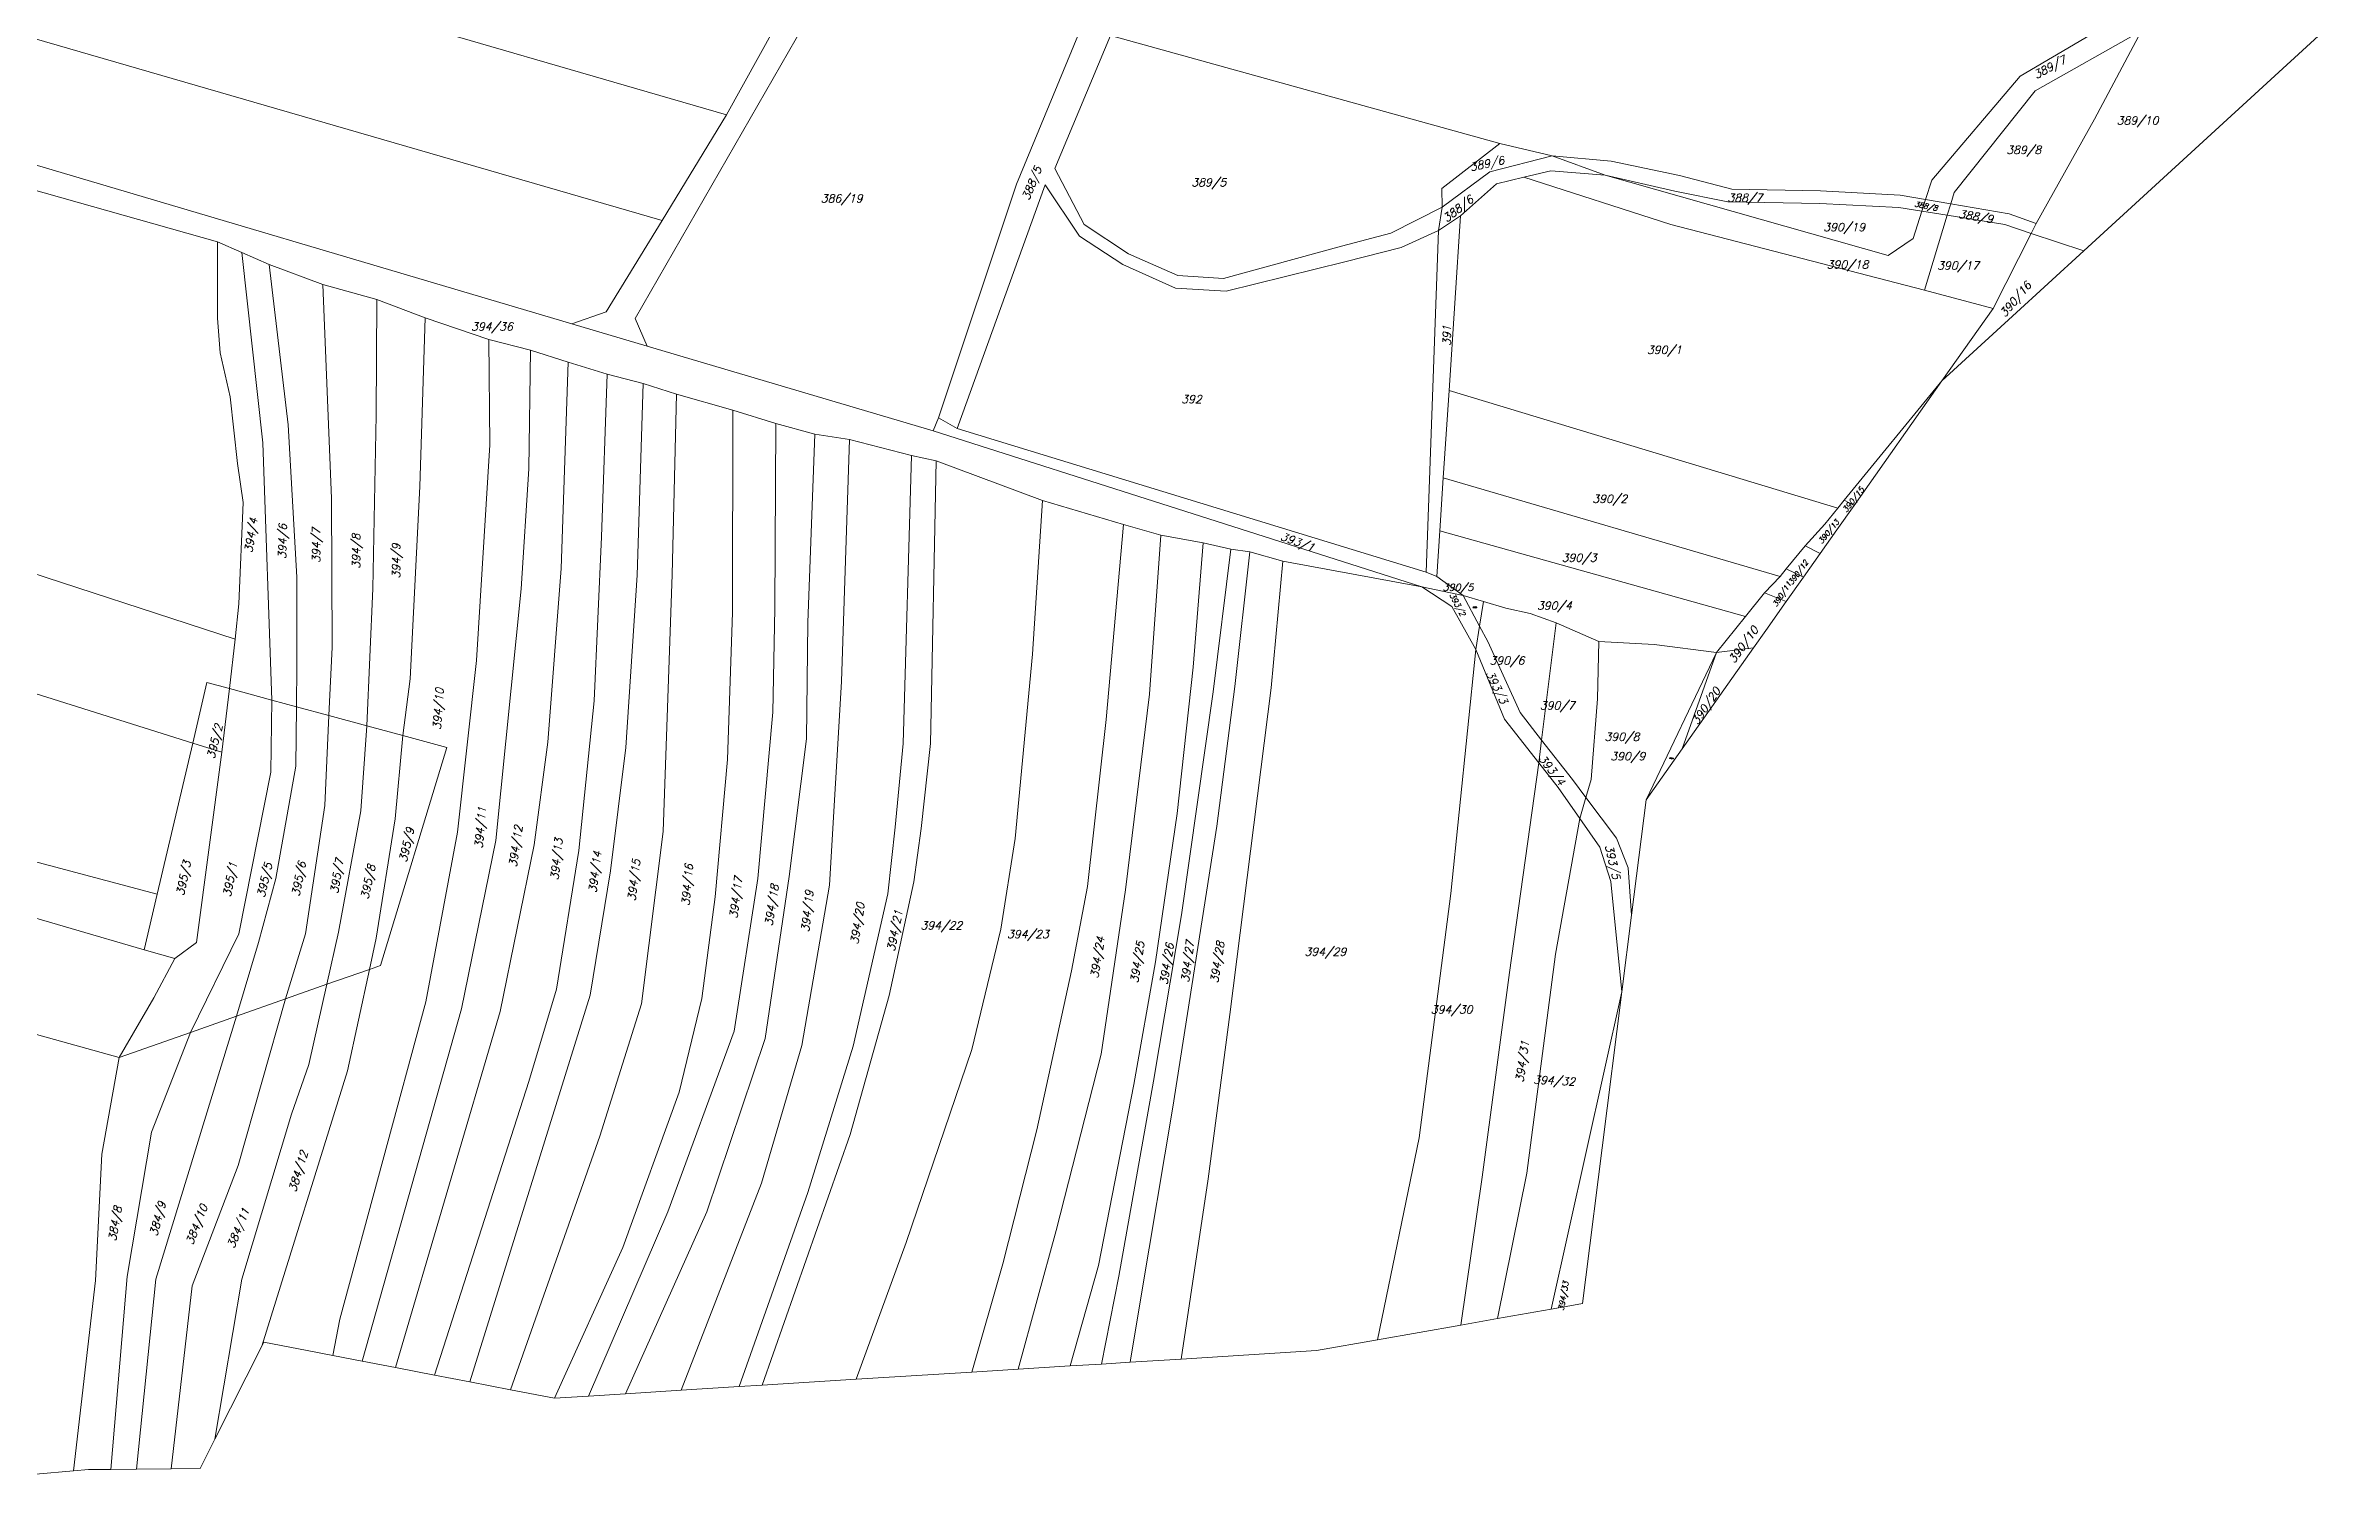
# Model space of a CAD drawing. Header units: millimetres. Extents: x -626414 to -622734, y -1174816 to -1171998.
# Drawn here: x -624590.7 to -624107.9, y -1174405.7 to -1174101.3 of the extents above; entities that cross this region are included whole.
import ezdxf
from ezdxf.enums import TextEntityAlignment as Align

# ---------------------------------------------------------------- set-up
doc = ezdxf.new("R2010")
doc.units = ezdxf.units.MM
doc.layers.add('Dobrinsko_hranice parcel', color=7, linetype='Continuous', lineweight=0)
doc.layers.add('Dobrinsko_parcelní čísla', color=7, linetype='Continuous', lineweight=0)
doc.styles.add('Style-ITALICS', font='ITALICS.shx')

msp = doc.modelspace()

# ---------------------------------------------------------------- linework, layer by layer
at = {"layer": 'Dobrinsko_hranice parcel', "color": 7, "linetype": 'Continuous', "lineweight": 13}
for p, q in [((-624446.02, -1174115.99), (-624731.83, -1174033.08)), ((-624459.69, -1174138.44), (-624739.97, -1174057.26)), ((-624478.92, -1174160.39), (-624747.59, -1174080.89)), ((-624465.44, -1174159.31), (-624420.98, -1174081.83)), ((-624429.64, -1174086.36), (-624446.02, -1174115.99)), ((-624171.28, -1174107.79), (-624149.45, -1174094.97)), ((-624370.54, -1174097.15), (-624384.47, -1174130.73)), ((-624364.48, -1174099.19), (-624376.32, -1174127.42)), ((-624364.48, -1174099.19), (-624281.8, -1174122.07)), ((-624145.47, -1174098.15), (-624168.04, -1174110.9)), ((-624107.87, -1174099.23), (-624156.03, -1174143.34)), ((-624145.47, -1174098.15), (-624155.48, -1174116.93)), ((-624190.02, -1174129.88), (-624171.28, -1174107.79)), ((-624653.13, -1174115.03), (-624554.21, -1174143)), ((-624168.04, -1174110.9), (-624185.28, -1174132.54)), ((-624446.02, -1174115.99), (-624459.69, -1174138.44)), ((-624155.48, -1174116.93), (-624167.84, -1174139.11)), ((-624294.13, -1174131.69), (-624281.8, -1174122.07)), ((-624283.91, -1174128.13), (-624270.64, -1174124.71)), ((-624281.8, -1174122.07), (-624270.64, -1174124.71)), ((-624270.64, -1174124.71), (-624259.41, -1174128.83)), ((-624270.64, -1174124.71), (-624258.15, -1174125.83)), ((-624376.32, -1174127.42), (-624370.11, -1174139.28)), ((-624294.04, -1174135.65), (-624283.91, -1174128.13)), ((-624276.7, -1174129.26), (-624282.5, -1174130.64)), ((-624270.94, -1174127.88), (-624276.7, -1174129.26)), ((-624245.43, -1174139.3), (-624276.7, -1174129.26)), ((-624259.41, -1174128.83), (-624270.94, -1174127.88)), ((-624259.41, -1174128.83), (-624199.29, -1174145.87)), ((-624244.63, -1174132.21), (-624259.41, -1174128.83)), ((-624258.15, -1174125.83), (-624243.65, -1174128.93)), ((-624243.65, -1174128.93), (-624232.47, -1174131.84)), ((-624191.34, -1174134), (-624190.02, -1174129.88)), ((-624384.47, -1174130.73), (-624401.04, -1174180.38)), ((-624378.34, -1174130.87), (-624397.03, -1174182.65)), ((-624371.1, -1174141.8), (-624378.34, -1174130.87)), ((-624294.04, -1174135.65), (-624294.13, -1174131.69)), ((-624282.5, -1174130.64), (-624290.12, -1174137.48)), ((-624233.34, -1174134.49), (-624244.63, -1174132.21)), ((-624213.81, -1174134.85), (-624233.34, -1174134.49)), ((-624232.47, -1174131.84), (-624213.66, -1174132.17)), ((-624197, -1174135.7), (-624213.81, -1174134.85)), ((-624213.66, -1174132.17), (-624196.77, -1174133.06)), ((-624196.77, -1174133.06), (-624191.34, -1174134)), ((-624192.14, -1174136.49), (-624191.34, -1174134)), ((-624191.34, -1174134), (-624186, -1174134.91)), ((-624186, -1174134.91), (-624186.75, -1174137.36)), ((-624185.28, -1174132.54), (-624186, -1174134.91)), ((-624186, -1174134.91), (-624173.58, -1174137.05)), ((-624459.69, -1174138.44), (-624471.58, -1174157.89)), ((-624370.11, -1174139.28), (-624360.68, -1174145.56)), ((-624304.95, -1174141.14), (-624294.04, -1174135.65)), ((-624294.79, -1174140.62), (-624294.04, -1174135.65)), ((-624290.12, -1174137.48), (-624294.79, -1174140.62)), ((-624292.57, -1174174.6), (-624290.12, -1174137.48)), ((-624191.58, -1174153.27), (-624245.43, -1174139.3)), ((-624192.14, -1174136.49), (-624197, -1174135.7)), ((-624194.01, -1174142.31), (-624192.14, -1174136.49)), ((-624186.75, -1174137.36), (-624192.14, -1174136.49)), ((-624186.75, -1174137.36), (-624191.58, -1174153.27)), ((-624174.53, -1174139.34), (-624186.75, -1174137.36)), ((-624168.9, -1174141.21), (-624174.53, -1174139.34)), ((-624173.58, -1174137.05), (-624167.84, -1174139.11)), ((-624167.84, -1174139.11), (-624168.9, -1174141.21)), ((-624554.21, -1174143), (-624554.21, -1174159.18)), ((-624549, -1174145.27), (-624554.21, -1174143)), ((-624361.83, -1174147.81), (-624371.1, -1174141.8)), ((-624340.49, -1174150.81), (-624315.38, -1174143.94)), ((-624315.38, -1174143.94), (-624304.95, -1174141.14)), ((-624302.73, -1174144.21), (-624314.69, -1174147.22)), ((-624294.79, -1174140.62), (-624302.73, -1174144.21)), ((-624297.42, -1174213.14), (-624294.79, -1174140.62)), ((-624199.29, -1174145.87), (-624194.01, -1174142.31)), ((-624168.9, -1174141.21), (-624177.02, -1174157.16)), ((-624157.74, -1174144.91), (-624168.9, -1174141.21)), ((-624156.03, -1174143.34), (-624157.74, -1174144.91)), ((-624543.17, -1174147.82), (-624549, -1174145.27)), ((-624544.55, -1174185.71), (-624549, -1174145.27)), ((-624531.83, -1174152.08), (-624543.17, -1174147.82)), ((-624543.17, -1174147.82), (-624539.19, -1174181.88)), ((-624350.64, -1174152.81), (-624361.83, -1174147.81)), ((-624360.68, -1174145.56), (-624350.21, -1174150.12)), ((-624314.69, -1174147.22), (-624339.88, -1174153.48)), ((-624157.74, -1174144.91), (-624172.85, -1174158.76)), ((-624520.33, -1174155.22), (-624531.83, -1174152.08)), ((-624529.99, -1174197.49), (-624531.83, -1174152.08)), ((-624339.88, -1174153.48), (-624350.64, -1174152.81)), ((-624350.21, -1174150.12), (-624340.49, -1174150.81)), ((-624177.02, -1174157.16), (-624191.58, -1174153.27)), ((-624520.33, -1174155.22), (-624520.45, -1174179.84)), ((-624510.06, -1174159.17), (-624520.33, -1174155.22)), ((-624471.58, -1174157.89), (-624478.92, -1174160.39)), ((-624177.02, -1174157.16), (-624187.86, -1174172.51)), ((-624172.85, -1174158.76), (-624187.86, -1174172.51)), ((-624554.21, -1174159.18), (-624553.6, -1174166.55)), ((-624510.06, -1174159.17), (-624511.19, -1174194.94)), ((-624510.06, -1174159.17), (-624496.57, -1174163.71)), ((-624496.57, -1174163.71), (-624487.67, -1174165.98)), ((-624496.57, -1174163.71), (-624496.35, -1174186.14)), ((-624462.93, -1174165.13), (-624478.92, -1174160.39)), ((-624462.93, -1174165.13), (-624465.44, -1174159.31)), ((-624553.6, -1174166.55), (-624551.45, -1174175.92)), ((-624488.01, -1174191.19), (-624487.67, -1174165.98)), ((-624487.67, -1174165.98), (-624479.7, -1174168.53)), ((-624479.7, -1174168.53), (-624481.14, -1174212.36)), ((-624479.7, -1174168.53), (-624471.42, -1174171.09)), ((-624402.15, -1174183.11), (-624462.93, -1174165.13)), ((-624472.62, -1174205.66), (-624471.42, -1174171.09)), ((-624471.42, -1174171.09), (-624463.76, -1174173.07)), ((-624463.76, -1174173.07), (-624465.01, -1174213.78)), ((-624463.76, -1174173.07), (-624456.7, -1174175.34)), ((-624208.62, -1174197.84), (-624187.86, -1174172.51)), ((-624187.86, -1174172.51), (-624206.54, -1174198.98)), ((-624551.45, -1174175.92), (-624549.92, -1174190.11)), ((-624457.56, -1174213.69), (-624456.7, -1174175.34)), ((-624456.7, -1174175.34), (-624444.74, -1174178.75)), ((-624293.8, -1174193.12), (-624292.57, -1174174.6)), ((-624209.99, -1174199.59), (-624292.57, -1174174.6)), ((-624550.41, -1174227.42), (-624697.72, -1174179.29)), ((-624539.19, -1174181.88), (-624537.35, -1174214.23)), ((-624520.45, -1174179.84), (-624521.19, -1174216.67)), ((-624444.74, -1174178.75), (-624444.79, -1174221.71)), ((-624444.74, -1174178.75), (-624435.55, -1174181.59)), ((-624435.77, -1174220.92), (-624435.55, -1174181.59)), ((-624435.55, -1174181.59), (-624427.27, -1174183.86)), ((-624401.04, -1174180.38), (-624402.15, -1174183.11)), ((-624298.33, -1174216.31), (-624402.15, -1174183.11)), ((-624397.03, -1174182.65), (-624401.04, -1174180.38)), ((-624297.42, -1174213.14), (-624397.03, -1174182.65)), ((-624542.63, -1174240.33), (-624544.55, -1174185.71)), ((-624496.35, -1174186.14), (-624499.14, -1174231.92)), ((-624427.27, -1174183.86), (-624428.78, -1174223.87)), ((-624427.27, -1174183.86), (-624419.91, -1174184.99)), ((-624421.59, -1174236.39), (-624419.91, -1174184.99)), ((-624419.91, -1174184.99), (-624406.72, -1174188.4)), ((-624549.92, -1174190.11), (-624548.69, -1174198.34)), ((-624489.64, -1174216.7), (-624488.01, -1174191.19)), ((-624406.72, -1174188.4), (-624408.56, -1174249.59)), ((-624406.72, -1174188.4), (-624401.51, -1174189.53)), ((-624402.73, -1174249.59), (-624401.51, -1174189.53)), ((-624401.51, -1174189.53), (-624378.91, -1174197.94)), ((-624529.83, -1174229.13), (-624529.99, -1174197.49)), ((-624511.19, -1174194.94), (-624513.22, -1174235.86)), ((-624294.54, -1174204.41), (-624293.8, -1174193.12)), ((-624222.25, -1174214.06), (-624293.8, -1174193.12)), ((-624559.44, -1174249.47), (-624711.09, -1174201.88)), ((-624548.69, -1174198.34), (-624549.61, -1174219.91)), ((-624378.91, -1174197.94), (-624381.05, -1174230.58)), ((-624378.91, -1174197.94), (-624361.73, -1174203.05)), ((-624212.73, -1174202.95), (-624209.99, -1174199.59)), ((-624206.54, -1174198.98), (-624210.22, -1174204.2)), ((-624209.99, -1174199.59), (-624208.62, -1174197.84)), ((-624208.62, -1174197.84), (-624206.54, -1174198.98)), ((-624474.18, -1174240.49), (-624472.62, -1174205.66)), ((-624361.73, -1174203.05), (-624365.41, -1174244.48)), ((-624361.73, -1174203.05), (-624353.76, -1174205.32)), ((-624356.22, -1174239.09), (-624353.76, -1174205.32)), ((-624353.76, -1174205.32), (-624344.79, -1174206.95)), ((-624344.79, -1174206.95), (-624346.94, -1174233.35)), ((-624344.79, -1174206.95), (-624338.89, -1174208.3)), ((-624295.18, -1174214.09), (-624294.54, -1174204.41)), ((-624229.61, -1174222.58), (-624294.54, -1174204.41)), ((-624216.9, -1174207.55), (-624212.73, -1174202.95)), ((-624210.22, -1174204.2), (-624213.74, -1174209.2)), ((-624342.65, -1174238.6), (-624338.89, -1174208.3)), ((-624338.89, -1174208.3), (-624334.9, -1174208.87)), ((-624334.9, -1174208.87), (-624338.05, -1174237.46)), ((-624334.9, -1174208.87), (-624327.85, -1174210.85)), ((-624330.38, -1174237.74), (-624327.85, -1174210.85)), ((-624327.85, -1174210.85), (-624298.33, -1174216.31)), ((-624220.95, -1174212.43), (-624216.9, -1174207.55)), ((-624213.74, -1174209.2), (-624217.31, -1174214.26)), ((-624216.9, -1174207.55), (-624213.74, -1174209.2)), ((-624537.35, -1174214.23), (-624537.35, -1174232.97)), ((-624521.19, -1174216.67), (-624522.44, -1174245.82)), ((-624495.06, -1174270.14), (-624489.64, -1174216.7)), ((-624481.14, -1174212.36), (-624484.02, -1174249.26)), ((-624465.01, -1174213.78), (-624467.47, -1174250.39)), ((-624459.49, -1174268.27), (-624457.56, -1174213.69)), ((-624291.95, -1174220.44), (-624298.33, -1174216.31)), ((-624298.33, -1174216.31), (-624289.6, -1174218.11)), ((-624295.18, -1174214.09), (-624297.42, -1174213.14)), ((-624289.6, -1174218.11), (-624295.18, -1174214.09)), ((-624225.55, -1174217.54), (-624222.25, -1174214.06)), ((-624222.25, -1174214.06), (-624220.95, -1174212.43)), ((-624220.95, -1174212.43), (-624217.31, -1174214.26)), ((-624217.31, -1174214.26), (-624220.94, -1174219.39)), ((-624549.61, -1174219.91), (-624550.41, -1174227.42)), ((-624444.79, -1174221.71), (-624445.83, -1174252.99)), ((-624436.23, -1174242.91), (-624435.77, -1174220.92)), ((-624286.87, -1174229.59), (-624291.95, -1174220.44)), ((-624289.6, -1174218.11), (-624285.26, -1174219.4)), ((-624286.09, -1174224.63), (-624289.6, -1174218.11)), ((-624286.09, -1174224.63), (-624285.26, -1174219.4)), ((-624285.26, -1174219.4), (-624280.52, -1174220.83)), ((-624280.52, -1174220.83), (-624275.31, -1174221.96)), ((-624229.61, -1174222.58), (-624225.55, -1174217.54)), ((-624225.55, -1174217.54), (-624220.94, -1174219.39)), ((-624220.94, -1174219.39), (-624225.28, -1174225.55)), ((-624428.78, -1174223.87), (-624429.09, -1174248.56)), ((-624286.87, -1174229.59), (-624286.09, -1174224.63)), ((-624284.32, -1174227.9), (-624286.09, -1174224.63)), ((-624275.31, -1174221.96), (-624269.79, -1174223.95)), ((-624272.91, -1174248.83), (-624269.79, -1174223.95)), ((-624269.79, -1174223.95), (-624260.73, -1174227.91)), ((-624235.74, -1174230.24), (-624229.61, -1174222.58)), ((-624225.28, -1174225.55), (-624227.89, -1174229.24)), ((-624550.41, -1174227.42), (-624551.64, -1174237.89)), ((-624530.51, -1174243.63), (-624529.83, -1174229.13)), ((-624381.05, -1174230.58), (-624384.73, -1174269.74)), ((-624292.16, -1174281.41), (-624286.87, -1174229.59)), ((-624280.81, -1174244.37), (-624286.87, -1174229.59)), ((-624277.49, -1174242.99), (-624284.32, -1174227.9)), ((-624260.73, -1174227.91), (-624261.04, -1174240.11)), ((-624260.73, -1174227.91), (-624249.02, -1174228.56)), ((-624250.68, -1174261.55), (-624235.74, -1174230.24)), ((-624249.02, -1174228.56), (-624235.74, -1174230.24)), ((-624227.89, -1174229.24), (-624243.05, -1174250.73)), ((-624235.74, -1174230.24), (-624243.05, -1174250.73)), ((-624235.74, -1174230.24), (-624227.89, -1174229.24)), ((-624537.35, -1174232.97), (-624537.41, -1174241.75)), ((-624513.22, -1174235.86), (-624514.78, -1174247.9)), ((-624499.14, -1174231.92), (-624503.19, -1174268.41)), ((-624346.94, -1174233.35), (-624350.31, -1174264.42)), ((-624556.41, -1174236.59), (-624559.44, -1174249.47)), ((-624551.64, -1174237.89), (-624556.41, -1174236.59)), ((-624551.64, -1174237.89), (-624553.22, -1174251.42)), ((-624542.63, -1174240.33), (-624551.64, -1174237.89)), ((-624542.87, -1174255.67), (-624542.63, -1174240.33)), ((-624537.41, -1174241.75), (-624542.63, -1174240.33)), ((-624477.4, -1174272.3), (-624474.18, -1174240.49)), ((-624424.2, -1174279.68), (-624421.59, -1174236.39)), ((-624361.27, -1174280.67), (-624356.22, -1174239.09)), ((-624349.39, -1174285.99), (-624342.65, -1174238.6)), ((-624338.05, -1174237.46), (-624341.88, -1174267.12)), ((-624339.12, -1174307.13), (-624330.38, -1174237.74)), ((-624261.04, -1174240.11), (-624262.39, -1174257.23)), ((-624567, -1174281.61), (-624708.25, -1174243.92)), ((-624537.41, -1174241.75), (-624537.5, -1174254.39)), ((-624530.51, -1174243.63), (-624537.41, -1174241.75)), ((-624531.4, -1174262.74), (-624530.51, -1174243.63)), ((-624522.44, -1174245.82), (-624530.51, -1174243.63)), ((-624522.44, -1174245.82), (-624523.76, -1174263.9)), ((-624514.78, -1174247.9), (-624522.44, -1174245.82)), ((-624439.42, -1174278.27), (-624436.23, -1174242.91)), ((-624365.41, -1174244.48), (-624369.4, -1174279.96)), ((-624273.52, -1174253.64), (-624280.81, -1174244.37)), ((-624272.91, -1174248.83), (-624277.49, -1174242.99)), ((-624559.44, -1174249.47), (-624567, -1174281.61)), ((-624553.22, -1174251.42), (-624559.44, -1174249.47)), ((-624519.56, -1174296.72), (-624505.45, -1174250.43)), ((-624514.78, -1174247.9), (-624516.4, -1174265.55)), ((-624505.45, -1174250.43), (-624514.78, -1174247.9)), ((-624484.02, -1174249.26), (-624486.94, -1174271.08)), ((-624467.47, -1174250.39), (-624470.69, -1174276.64)), ((-624429.09, -1174248.56), (-624432.77, -1174277.79)), ((-624408.56, -1174249.59), (-624410.24, -1174267.33)), ((-624404.72, -1174267.61), (-624402.73, -1174249.59)), ((-624273.52, -1174253.64), (-624272.91, -1174248.83)), ((-624266.35, -1174257.2), (-624272.91, -1174248.83)), ((-624243.05, -1174250.73), (-624250.68, -1174261.55)), ((-624553.22, -1174251.42), (-624558.66, -1174291.85)), ((-624537.5, -1174254.39), (-624541.79, -1174278.23)), ((-624445.83, -1174252.99), (-624448.47, -1174282.16)), ((-624279.76, -1174298.22), (-624273.52, -1174253.64)), ((-624269.39, -1174258.89), (-624273.52, -1174253.64)), ((-624549.61, -1174290.01), (-624542.87, -1174255.67)), ((-624264.78, -1174265.51), (-624269.39, -1174258.89)), ((-624263.49, -1174261.03), (-624266.35, -1174257.2)), ((-624262.39, -1174257.23), (-624263.49, -1174261.03)), ((-624535.51, -1174290.01), (-624531.4, -1174262.74)), ((-624523.76, -1174263.9), (-624528.46, -1174289.64)), ((-624350.31, -1174264.42), (-624354.91, -1174295.92)), ((-624263.49, -1174261.03), (-624264.78, -1174265.51)), ((-624257.02, -1174269.68), (-624263.49, -1174261.03)), ((-624250.68, -1174261.55), (-624253.78, -1174286.07)), ((-624516.4, -1174265.55), (-624520.48, -1174290.89)), ((-624503.19, -1174268.41), (-624509.93, -1174304.46)), ((-624502.36, -1174305.9), (-624495.06, -1174270.14)), ((-624464.09, -1174304.88), (-624459.49, -1174268.27)), ((-624410.24, -1174267.33), (-624411.78, -1174281.52)), ((-624406.26, -1174278.97), (-624404.72, -1174267.61)), ((-624384.73, -1174269.74), (-624387.8, -1174289.04)), ((-624341.88, -1174267.12), (-624351.23, -1174326.86)), ((-624264.78, -1174265.51), (-624269.93, -1174294.32)), ((-624260.53, -1174271.62), (-624264.78, -1174265.51)), ((-624254.55, -1174275.96), (-624257.02, -1174269.68)), ((-624569.73, -1174293.37), (-624635.81, -1174274.11)), ((-624486.94, -1174271.08), (-624494.11, -1174306.5)), ((-624482.18, -1174301.76), (-624477.4, -1174272.3)), ((-624258.18, -1174278.89), (-624260.53, -1174271.62)), ((-624541.79, -1174278.23), (-624545.47, -1174291.86)), ((-624470.69, -1174276.64), (-624474.98, -1174303.04)), ((-624444.42, -1174310.71), (-624439.42, -1174278.27)), ((-624432.77, -1174277.79), (-624437.83, -1174312.27)), ((-624430.02, -1174313.73), (-624424.2, -1174279.68)), ((-624411.47, -1174303.09), (-624406.26, -1174278.97)), ((-624255.83, -1174302.31), (-624258.18, -1174278.89)), ((-624253.78, -1174286.07), (-624254.55, -1174275.96)), ((-624569.73, -1174293.37), (-624567, -1174281.61)), ((-624448.47, -1174282.16), (-624451.32, -1174303.76)), ((-624411.78, -1174281.52), (-624419.14, -1174313.87)), ((-624369.4, -1174279.96), (-624372.77, -1174297.84)), ((-624366.49, -1174315.58), (-624361.27, -1174280.67)), ((-624298.91, -1174333.34), (-624292.16, -1174281.41)), ((-624387.8, -1174289.04), (-624393.93, -1174314.58)), ((-624355.37, -1174321.33), (-624349.39, -1174285.99)), ((-624253.78, -1174286.07), (-624255.83, -1174302.31)), ((-624563.26, -1174295.26), (-624569.73, -1174293.37)), ((-624558.66, -1174291.85), (-624563.26, -1174295.26)), ((-624559.9, -1174310.93), (-624549.61, -1174290.01)), ((-624545.47, -1174291.86), (-624550.11, -1174307.48)), ((-624539.7, -1174303.82), (-624535.51, -1174290.01)), ((-624528.46, -1174289.64), (-624530.95, -1174300.73)), ((-624520.48, -1174290.89), (-624521.91, -1174297.55)), ((-624641.77, -1174297.81), (-624575.03, -1174316.26)), ((-624563.26, -1174295.26), (-624567.7, -1174303.63)), ((-624530.95, -1174300.73), (-624521.91, -1174297.55)), ((-624521.91, -1174297.55), (-624526.55, -1174319.14)), ((-624521.91, -1174297.55), (-624519.56, -1174296.72)), ((-624372.77, -1174297.84), (-624380.13, -1174331.61)), ((-624354.91, -1174295.92), (-624359.51, -1174322.03)), ((-624285.55, -1174341.73), (-624279.76, -1174298.22)), ((-624269.93, -1174294.32), (-624276.06, -1174340.86)), ((-624567.7, -1174303.63), (-624575.03, -1174316.26)), ((-624550.11, -1174307.48), (-624539.7, -1174303.82)), ((-624549.77, -1174339.25), (-624539.7, -1174303.82)), ((-624539.7, -1174303.82), (-624530.95, -1174300.73)), ((-624530.95, -1174300.73), (-624534.77, -1174317.74)), ((-624474.98, -1174303.04), (-624500.59, -1174385.18)), ((-624488.07, -1174321.34), (-624482.18, -1174301.76)), ((-624451.32, -1174303.76), (-624456.1, -1174323.63)), ((-624419.75, -1174332.61), (-624411.47, -1174303.09)), ((-624255.83, -1174302.31), (-624270.86, -1174369.73)), ((-624255.83, -1174302.31), (-624260.02, -1174335.48)), ((-624550.11, -1174307.48), (-624567.24, -1174363.37)), ((-624559.9, -1174310.93), (-624550.11, -1174307.48)), ((-624509.93, -1174304.46), (-624528.18, -1174371.86)), ((-624523.45, -1174380.78), (-624502.36, -1174305.9)), ((-624494.11, -1174306.5), (-624516.36, -1174382.14)), ((-624472.98, -1174332.98), (-624464.09, -1174304.88)), ((-624343.72, -1174342.04), (-624339.12, -1174307.13)), ((-624575.03, -1174316.26), (-624559.9, -1174310.93)), ((-624568.16, -1174332.16), (-624559.9, -1174310.93)), ((-624458.53, -1174349.03), (-624444.42, -1174310.71)), ((-624437.83, -1174312.27), (-624450.25, -1174349.03)), ((-624575.03, -1174316.26), (-624578.74, -1174336.78)), ((-624534.77, -1174317.74), (-624538.45, -1174328.3)), ((-624438.61, -1174342.96), (-624430.02, -1174313.73)), ((-624419.14, -1174313.87), (-624428.8, -1174344.95)), ((-624393.93, -1174314.58), (-624407.88, -1174355.59)), ((-624375.99, -1174353.04), (-624366.49, -1174315.58)), ((-624526.55, -1174319.14), (-624544.77, -1174377.6)), ((-624508.05, -1174383.74), (-624488.07, -1174321.34)), ((-624359.51, -1174322.03), (-624367.02, -1174360.49)), ((-624362.73, -1174362.76), (-624355.37, -1174321.33)), ((-624456.1, -1174323.63), (-624468.06, -1174356.66)), ((-624351.23, -1174326.86), (-624357.98, -1174366.88)), ((-624573.38, -1174362.81), (-624568.16, -1174332.16)), ((-624538.45, -1174328.3), (-624549.03, -1174363.35)), ((-624438.5, -1174385.89), (-624419.75, -1174332.61)), ((-624380.13, -1174331.61), (-624387.34, -1174360.14)), ((-624578.74, -1174336.78), (-624580.12, -1174363.66)), ((-624491.92, -1174386.85), (-624472.98, -1174332.98)), ((-624307.77, -1174376.25), (-624298.91, -1174333.34)), ((-624260.02, -1174335.48), (-624263.49, -1174362.95)), ((-624559.58, -1174364.79), (-624549.77, -1174339.25)), ((-624349.5, -1174380.33), (-624343.72, -1174342.04)), ((-624290.04, -1174373.11), (-624285.55, -1174341.73)), ((-624276.06, -1174340.86), (-624282.26, -1174371.74)), ((-624455.65, -1174386.96), (-624438.61, -1174342.96)), ((-624428.8, -1174344.95), (-624443.33, -1174386.19)), ((-624475.35, -1174388.19), (-624458.53, -1174349.03)), ((-624450.25, -1174349.03), (-624467.48, -1174387.7)), ((-624468.06, -1174356.66), (-624482.6, -1174388.64)), ((-624407.88, -1174355.59), (-624418.5, -1174384.64)), ((-624384.11, -1174382.49), (-624375.99, -1174353.04)), ((-624387.34, -1174360.14), (-624393.94, -1174383.11)), ((-624367.02, -1174360.49), (-624373.08, -1174381.81)), ((-624580.12, -1174363.66), (-624584.77, -1174404.11)), ((-624576.81, -1174403.78), (-624573.38, -1174362.81)), ((-624567.24, -1174363.37), (-624571.39, -1174403.73)), ((-624563.99, -1174403.66), (-624559.58, -1174364.79)), ((-624549.03, -1174363.35), (-624554.71, -1174397.32)), ((-624366.39, -1174381.39), (-624362.73, -1174362.76)), ((-624263.49, -1174362.95), (-624264.2, -1174368.55)), ((-624357.98, -1174366.88), (-624360.31, -1174381.01)), ((-624270.86, -1174369.73), (-624282.26, -1174371.74)), ((-624266.94, -1174369.03), (-624270.86, -1174369.73)), ((-624264.2, -1174368.55), (-624266.94, -1174369.03)), ((-624528.18, -1174371.86), (-624529.71, -1174379.58)), ((-624307.77, -1174376.25), (-624320.75, -1174378.54)), ((-624290.04, -1174373.11), (-624307.77, -1174376.25)), ((-624282.26, -1174371.74), (-624290.04, -1174373.11)), ((-624544.77, -1174377.6), (-624554.71, -1174397.32)), ((-624544.35, -1174376.76), (-624544.77, -1174377.6)), ((-624535.15, -1174378.53), (-624544.35, -1174376.76)), ((-624529.71, -1174379.58), (-624535.15, -1174378.53)), ((-624523.45, -1174380.78), (-624529.71, -1174379.58)), ((-624516.36, -1174382.14), (-624523.45, -1174380.78)), ((-624360.31, -1174381.01), (-624366.39, -1174381.39)), ((-624349.5, -1174380.33), (-624360.31, -1174381.01)), ((-624320.75, -1174378.54), (-624349.5, -1174380.33)), ((-624508.05, -1174383.74), (-624516.36, -1174382.14)), ((-624500.59, -1174385.18), (-624508.05, -1174383.74)), ((-624491.92, -1174386.85), (-624500.59, -1174385.18)), ((-624438.5, -1174385.89), (-624443.33, -1174386.19)), ((-624418.5, -1174384.64), (-624438.5, -1174385.89)), ((-624393.94, -1174383.11), (-624418.5, -1174384.64)), ((-624384.11, -1174382.49), (-624393.94, -1174383.11)), ((-624373.08, -1174381.81), (-624384.11, -1174382.49)), ((-624366.39, -1174381.39), (-624373.08, -1174381.81)), ((-624482.6, -1174388.64), (-624491.92, -1174386.85)), ((-624475.35, -1174388.19), (-624482.6, -1174388.64)), ((-624467.48, -1174387.7), (-624475.35, -1174388.19)), ((-624455.65, -1174386.96), (-624467.48, -1174387.7)), ((-624443.33, -1174386.19), (-624455.65, -1174386.96)), ((-624554.71, -1174397.32), (-624557.88, -1174403.6)), ((-624584.77, -1174404.11), (-624603.53, -1174405.72)), ((-624581.56, -1174403.83), (-624584.77, -1174404.11)), ((-624576.81, -1174403.78), (-624581.56, -1174403.83)), ((-624571.39, -1174403.73), (-624576.81, -1174403.78)), ((-624563.99, -1174403.66), (-624571.39, -1174403.73)), ((-624557.88, -1174403.6), (-624563.99, -1174403.66))]:
    msp.add_line(p, q, dxfattribs=at)

# ---------------------------------------------------------------- texts
at = {"layer": 'Dobrinsko_parcelní čísla', "color": 7, "linetype": 'Continuous', "lineweight": 0, "style": 'Style-ITALICS'}
for s, height, rotation, p in [('389/7', 1.7, 29, (-624164.553, -1174106.641)), ('389/6', 1.7, 12, (-624284.341, -1174127.215)), ('388/5', 1.7, 68, (-624380.415, -1174130.889)), ('388/6', 1.7, 38, (-624290.138, -1174136.644)), ('388/8', 1.139, 349, (-624191.364, -1174135.949)), ('388/9', 1.7, 351, (-624180.806, -1174138.449)), ('390/16', 1.7, 50, (-624171.614, -1174155.743)), ('391', 1.7, 90, (-624292.195, -1174162.9)), ('390/15', 1.2, 52, (-624206.233, -1174198.164)), ('394/4', 1.7, 81, (-624546.23, -1174205.476)), ('390/13', 1.139, 51, (-624211.488, -1174204.929)), ('394/6', 1.7, 89, (-624539.525, -1174206.657)), ('394/7', 1.7, 90, (-624532.365, -1174207.48)), ('394/8', 1.7, 90, (-624523.875, -1174208.72)), ('394/9', 1.7, 90, (-624515.385, -1174210.79)), ('393/1', 1.7, 340, (-624325.055, -1174207.519)), ('390/12', 1.139, 54, (-624217.939, -1174213.577)), ('390/11', 1.139, 57, (-624221.391, -1174218.165)), ('393/2', 1.2, 298, (-624291.304, -1174220.32)), ('390/10', 1.7, 54, (-624229.366, -1174229.079)), ('393/3', 1.7, 296, (-624283.191, -1174237.976)), ('394/10', 1.7, 86, (-624506.436, -1174242.269)), ('390/20', 1.7, 56, (-624237.297, -1174242.097)), ('395/2', 1.7, 76, (-624553.947, -1174249.342)), ('393/4', 1.7, 308, (-624271.394, -1174255.721)), ('390/9', 0.2, 353, (-624245.356, -1174252.799)), ('394/11', 1.7, 85, (-624497.496, -1174267.517)), ('395/9', 1.7, 77, (-624513.185, -1174271.295)), ('394/12', 1.7, 82, (-624490.009, -1174271.529)), ('394/13', 1.7, 84, (-624481.307, -1174274.234)), ('395/3', 1.7, 78, (-624560.564, -1174278.358)), ('395/5', 1.7, 77, (-624543.355, -1174278.795)), ('395/6', 1.7, 79, (-624536.082, -1174278.501)), ('395/7', 1.7, 81, (-624527.99, -1174277.896)), ('394/14', 1.7, 83, (-624473.148, -1174276.971)), ('394/15', 1.7, 83, (-624464.868, -1174278.701)), ('393/5', 1.7, 283, (-624258.634, -1174274.905)), ('395/1', 1.7, 79, (-624550.672, -1174278.611)), ('395/8', 1.7, 78, (-624521.364, -1174279.138)), ('394/16', 1.7, 85, (-624453.556, -1174279.677)), ('394/17', 1.7, 83, (-624443.218, -1174282.411)), ('394/18', 1.7, 81, (-624435.61, -1174284.056)), ('394/19', 1.7, 84, (-624428.047, -1174285.264)), ('394/20', 1.7, 81, (-624417.4, -1174287.926)), ('394/21', 1.7, 79, (-624409.492, -1174289.501)), ('394/24', 1.7, 81, (-624366.42, -1174295.156)), ('394/25', 1.7, 81, (-624357.95, -1174296.166)), ('394/26', 1.7, 81, (-624351.71, -1174296.526)), ('394/27', 1.7, 83, (-624347.268, -1174296.021)), ('394/28', 1.7, 81, (-624340.95, -1174296.166)), ('394/31', 1.7, 82, (-624276.169, -1174317.249)), ('394/32', 1.7, 357, (-624270.282, -1174322.034)), ('384/12', 1.7, 73, (-624536.223, -1174340.714)), ('384/9', 1.7, 75, (-624566.059, -1174350.759)), ('384/8', 1.7, 80, (-624575.111, -1174351.733)), ('384/10', 1.7, 69, (-624557.813, -1174352.072)), ('384/11', 1.7, 68, (-624548.975, -1174352.829)), ('394/33', 1.2, 80, (-624267.684, -1174367.062))]:
    msp.add_text(s, height=height, rotation=rotation, dxfattribs=at).set_placement(p, align=Align.CENTER)
for s, height, p in [('389/10', 1.7, (-624146.32, -1174118.065)), ('389/8', 1.7, (-624170.49, -1174124.315)), ('389/5', 1.7, (-624343.61, -1174131.205)), ('386/19', 1.7, (-624421.59, -1174134.625)), ('388/7', 1.7, (-624229.72, -1174134.495)), ('390/19', 1.7, (-624208.63, -1174140.715)), ('390/18', 1.7, (-624207.93, -1174148.675)), ('390/17', 1.7, (-624184.45, -1174148.895)), ('394/36', 1.7, (-624495.87, -1174161.845)), ('390/1', 1.7, (-624246.83, -1174166.795)), ('392', 1.7, (-624347.28, -1174177.275)), ('390/2', 1.7, (-624258.43, -1174198.425)), ('390/3', 1.7, (-624264.94, -1174210.945)), ('390/5', 1.5, (-624290.68, -1174217.135)), ('390/5', 0.2, (-624287.11, -1174220.73)), ('390/4', 1.7, (-624270.18, -1174221.135)), ('390/6', 1.7, (-624280.27, -1174232.795)), ('390/7', 1.7, (-624269.58, -1174242.345)), ('390/8', 1.7, (-624255.84, -1174249.005)), ('390/9', 1.7, (-624254.6, -1174253.115)), ('394/22', 1.7, (-624400.4, -1174289.075)), ('394/23', 1.7, (-624382.01, -1174290.915)), ('394/29', 1.7, (-624318.83, -1174294.645)), ('394/30', 1.7, (-624292.01, -1174306.925))]:
    msp.add_text(s, height=height, dxfattribs=at).set_placement(p, align=Align.CENTER)

doc.saveas('drawing.dxf')
